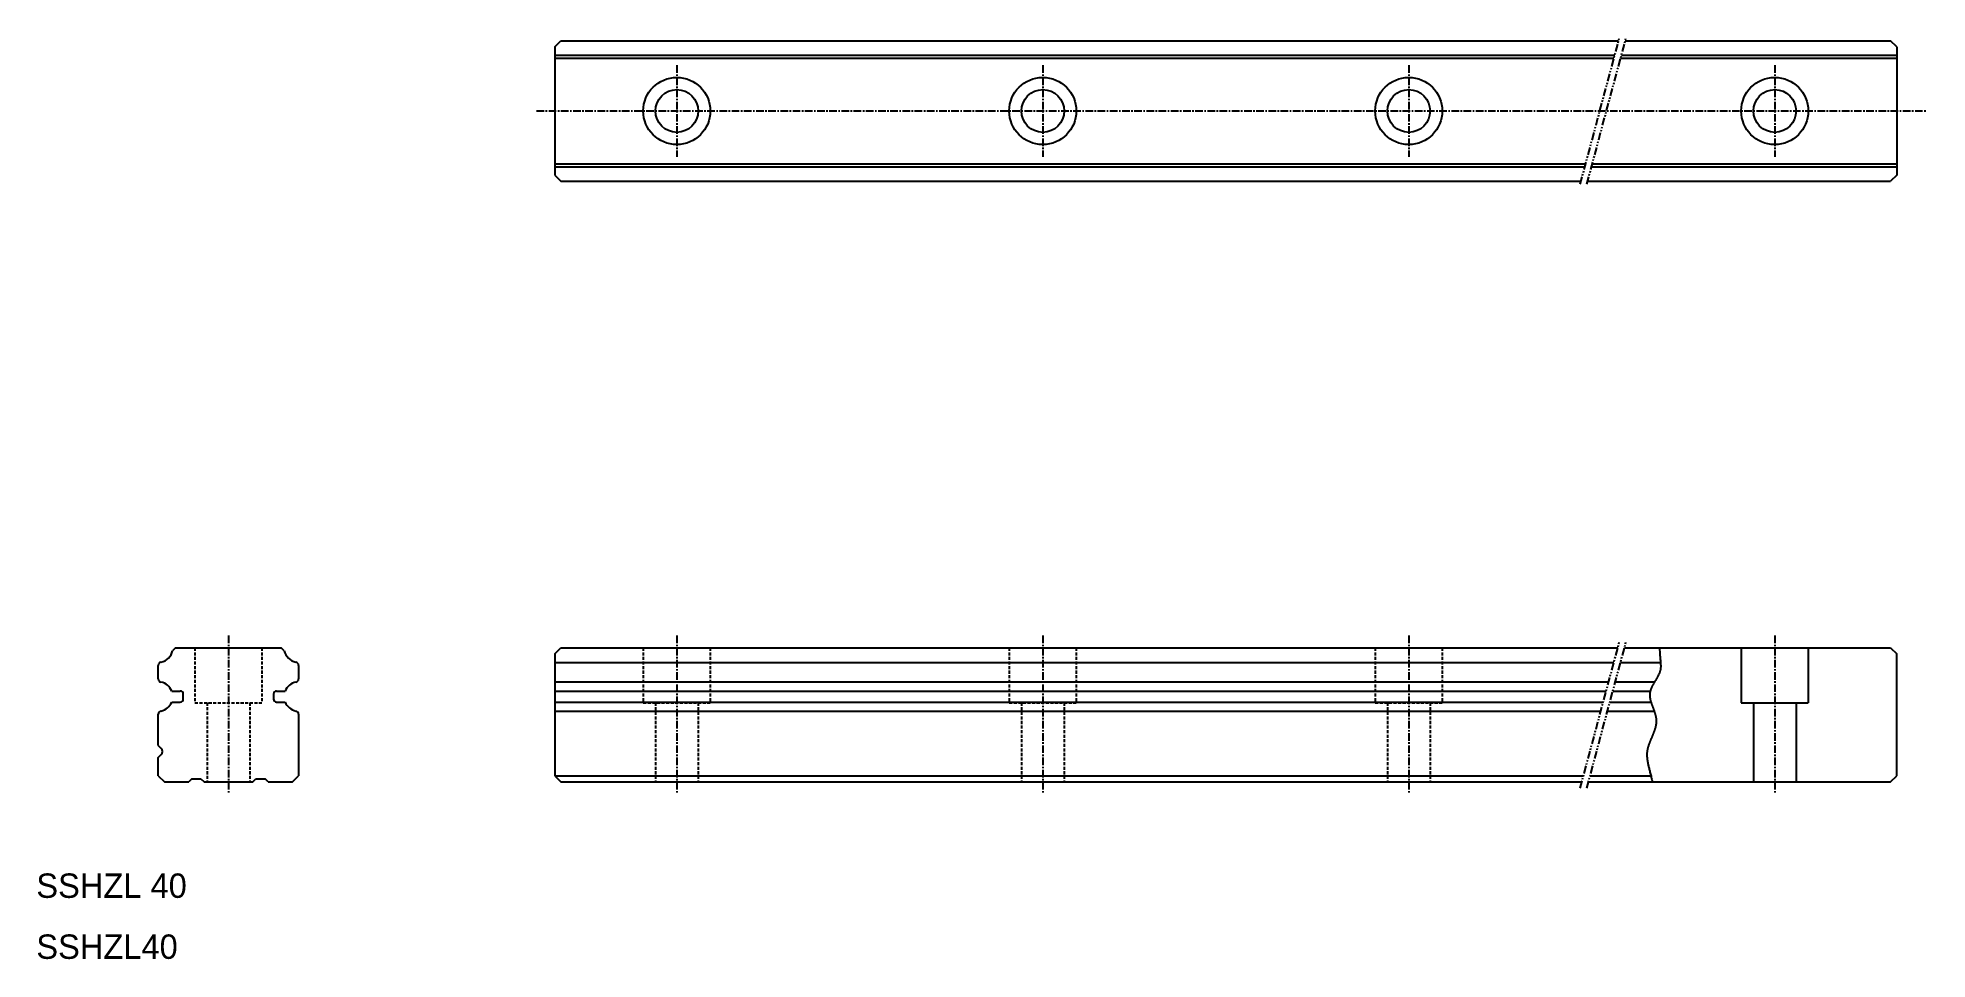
# Model space of a CAD drawing. Extents: x 10 to 320, y 10 to 161.
import ezdxf

# ---------------------------------------------------------------- set-up
doc = ezdxf.new("R2010")
doc.units = 0
for name, pattern in [('CENTER', [2, 1.25, -0.25, 0.25, -0.25]), ('DASHED', [0.75, 0.5, -0.25]), ('PHANTOM', [2.5, 1.25, -0.25, 0.25, -0.25, 0.25, -0.25])]:
    doc.linetypes.add(name, pattern=pattern)
doc.layers.get('0').update_dxf_attribs({"linetype": 'CONTINUOUS'})
doc.layers.add('CENTER', color=1, linetype='CENTER')

msp = doc.modelspace()

# ---------------------------------------------------------------- linework, layer by layer
at = {"color": 7, "linetype": 'CONTINUOUS'}
for p, q in [((95, 159.5), (96, 160.5)), ((95, 159.5), (95, 138.5)), ((95, 158.16), (268.78, 158.16)), ((96, 160.5), (269.41, 160.5)), ((269.87, 158.16), (315, 158.16)), ((270.5, 160.5), (314, 160.5)), ((315, 159.5), (314, 160.5)), ((315, 159.5), (315, 138.5)), ((95, 157.66), (268.65, 157.66)), ((269.74, 157.66), (315, 157.66)), ((95, 140.34), (264.01, 140.34)), ((95, 139.84), (263.88, 139.84)), ((264.96, 139.84), (315, 139.84)), ((265.1, 140.34), (315, 140.34)), ((95, 138.5), (96, 137.5)), ((96, 137.5), (263.25, 137.5)), ((264.33, 137.5), (314, 137.5)), ((315, 138.5), (314, 137.5)), ((32.84, 61), (32.34, 60.5)), ((32.84, 61), (50.16, 61)), ((50.66, 60.5), (50.16, 61)), ((95, 60), (96, 61)), ((95, 60), (95, 40)), ((96, 61), (269.28, 61)), ((270.36, 61), (314, 61)), ((289.5, 61), (289.5, 52)), ((300.5, 61), (300.5, 52)), ((314, 61), (315, 60)), ((315, 40), (315, 60)), ((30, 55.9), (30, 58.1)), ((53, 58.1), (53, 55.9)), ((95, 58.59), (268.63, 58.59)), ((269.72, 58.59), (276.28, 58.59)), ((32.21, 53.9), (33.6, 53.9)), ((34.1, 52.6), (34.1, 53.4)), ((48.9, 53.4), (48.9, 52.6)), ((49.4, 53.9), (50.79, 53.9)), ((95, 55.41), (267.78, 55.41)), ((95, 53.9), (267.38, 53.9)), ((268.46, 53.9), (274.6, 53.9)), ((268.87, 55.41), (275.31, 55.41)), ((30, 44.99), (30, 50.1)), ((32.21, 52.1), (33.6, 52.1)), ((49.4, 52.1), (50.79, 52.1)), ((53, 50.1), (53, 40)), ((95, 52.1), (266.89, 52.1)), ((95, 50.59), (266.49, 50.59)), ((267.57, 50.59), (275.25, 50.59)), ((267.98, 52.1), (274.71, 52.1)), ((289.5, 52), (300.5, 52)), ((291.5, 52), (291.5, 39)), ((298.5, 52), (298.5, 39)), ((30, 44.99), (30.49, 44.49)), ((30, 43.01), (30.49, 43.51)), ((30, 40), (30, 43.01)), ((30, 40), (31, 39)), ((31, 39), (35, 39)), ((35.5, 39.5), (35, 39)), ((35.5, 39.5), (37, 39.5)), ((37, 39.5), (37.5, 39)), ((37.5, 39), (45.5, 39)), ((45.5, 39), (46, 39.5)), ((46, 39.5), (47.5, 39.5)), ((48, 39), (47.5, 39.5)), ((48, 39), (52, 39)), ((52, 39), (53, 40)), ((95, 40), (96, 39)), ((95, 40), (263.65, 40)), ((96, 39), (263.38, 39)), ((264.47, 39), (314, 39)), ((264.74, 40), (274.7, 40)), ((314, 39), (315, 40))]:
    msp.add_line(p, q, dxfattribs=at)
at = {"color": 3, "linetype": 'PHANTOM'}
for p, q in [((263.11, 137), (269.55, 161)), ((264.2, 137), (270.63, 161)), ((263.11, 38), (269.55, 62)), ((264.2, 38), (270.63, 62))]:
    msp.add_line(p, q, dxfattribs=at)
at = {"color": 3, "linetype": 'DASHED'}
for p, q in [((36, 61), (36, 52)), ((47, 61), (47, 52)), ((109.5, 61), (109.5, 52)), ((120.5, 61), (120.5, 52)), ((169.5, 61), (169.5, 52)), ((180.5, 61), (180.5, 52)), ((229.5, 61), (229.5, 52)), ((240.5, 61), (240.5, 52)), ((36, 52), (47, 52)), ((38, 52), (38, 39)), ((45, 52), (45, 39)), ((109.5, 52), (120.5, 52)), ((111.5, 52), (111.5, 39)), ((118.5, 52), (118.5, 39)), ((169.5, 52), (180.5, 52)), ((171.5, 52), (171.5, 39)), ((178.5, 52), (178.5, 39)), ((229.5, 52), (240.5, 52)), ((231.5, 52), (231.5, 39)), ((238.5, 52), (238.5, 39))]:
    msp.add_line(p, q, dxfattribs=at)
at = {"color": 3}
msp.add_polyline3d([(276.11, 61, 0), (276.13, 60.65, 0), (276.15, 60.33, 0), (276.17, 60.04, 0), (276.19, 59.77, 0), (276.21, 59.52, 0), (276.23, 59.3, 0), (276.24, 59.09, 0), (276.26, 58.9, 0), (276.27, 58.73, 0), (276.28, 58.58, 0), (276.29, 58.44, 0), (276.3, 58.31, 0), (276.3, 58.2, 0), (276.31, 58.09, 0), (276.31, 58, 0), (276.31, 57.91, 0), (276.31, 57.83, 0), (276.3, 57.76, 0), (276.3, 57.68, 0), (276.29, 57.61, 0), (276.28, 57.55, 0), (276.27, 57.48, 0), (276.26, 57.41, 0), (276.24, 57.34, 0), (276.23, 57.27, 0), (276.21, 57.21, 0), (276.19, 57.14, 0), (276.16, 57.07, 0), (276.14, 57, 0), (276.12, 56.93, 0), (276.09, 56.87, 0), (276.06, 56.8, 0), (276.03, 56.73, 0), (276, 56.66, 0), (275.97, 56.6, 0), (275.94, 56.53, 0), (275.9, 56.46, 0), (275.87, 56.39, 0), (275.83, 56.33, 0), (275.8, 56.26, 0), (275.76, 56.19, 0), (275.72, 56.13, 0), (275.69, 56.06, 0), (275.65, 55.99, 0), (275.61, 55.92, 0), (275.57, 55.86, 0), (275.53, 55.79, 0), (275.49, 55.72, 0), (275.45, 55.66, 0), (275.41, 55.59, 0), (275.37, 55.52, 0), (275.33, 55.45, 0), (275.29, 55.39, 0), (275.25, 55.32, 0), (275.21, 55.25, 0), (275.17, 55.18, 0), (275.14, 55.12, 0), (275.1, 55.05, 0), (275.06, 54.98, 0), (275.02, 54.91, 0), (274.99, 54.85, 0), (274.95, 54.78, 0), (274.92, 54.71, 0), (274.88, 54.64, 0), (274.85, 54.58, 0), (274.82, 54.51, 0), (274.79, 54.44, 0), (274.76, 54.37, 0), (274.73, 54.3, 0), (274.7, 54.23, 0), (274.68, 54.17, 0), (274.66, 54.1, 0), (274.63, 54.03, 0), (274.61, 53.96, 0), (274.59, 53.89, 0), (274.58, 53.82, 0), (274.56, 53.75, 0), (274.55, 53.68, 0), (274.54, 53.61, 0), (274.53, 53.54, 0), (274.52, 53.47, 0), (274.51, 53.4, 0), (274.51, 53.33, 0), (274.51, 53.26, 0), (274.51, 53.19, 0), (274.51, 53.12, 0), (274.52, 53.05, 0), (274.52, 52.98, 0), (274.53, 52.91, 0), (274.54, 52.84, 0), (274.55, 52.77, 0), (274.56, 52.7, 0), (274.57, 52.63, 0), (274.59, 52.56, 0), (274.6, 52.48, 0), (274.62, 52.41, 0), (274.64, 52.34, 0), (274.66, 52.27, 0), (274.68, 52.2, 0), (274.7, 52.13, 0), (274.72, 52.05, 0), (274.74, 51.98, 0), (274.77, 51.91, 0), (274.79, 51.84, 0), (274.81, 51.77, 0), (274.84, 51.69, 0), (274.87, 51.62, 0), (274.89, 51.55, 0), (274.92, 51.48, 0), (274.94, 51.4, 0), (274.97, 51.33, 0), (275, 51.26, 0), (275.03, 51.19, 0), (275.05, 51.11, 0), (275.08, 51.04, 0), (275.11, 50.97, 0), (275.13, 50.9, 0), (275.16, 50.82, 0), (275.19, 50.75, 0), (275.21, 50.68, 0), (275.24, 50.61, 0), (275.26, 50.53, 0), (275.29, 50.46, 0), (275.31, 50.39, 0), (275.34, 50.32, 0), (275.36, 50.24, 0), (275.38, 50.17, 0), (275.4, 50.1, 0), (275.42, 50.03, 0), (275.44, 49.95, 0), (275.46, 49.88, 0), (275.48, 49.81, 0), (275.49, 49.74, 0), (275.51, 49.66, 0), (275.52, 49.59, 0), (275.53, 49.52, 0), (275.55, 49.45, 0), (275.55, 49.37, 0), (275.56, 49.3, 0), (275.57, 49.23, 0), (275.57, 49.16, 0), (275.57, 49.09, 0), (275.58, 49.02, 0), (275.57, 48.94, 0), (275.57, 48.87, 0), (275.57, 48.8, 0), (275.56, 48.73, 0), (275.56, 48.66, 0), (275.55, 48.59, 0), (275.54, 48.51, 0), (275.53, 48.44, 0), (275.52, 48.37, 0), (275.51, 48.3, 0), (275.49, 48.23, 0), (275.48, 48.16, 0), (275.46, 48.09, 0), (275.44, 48.02, 0), (275.43, 47.94, 0), (275.41, 47.87, 0), (275.39, 47.8, 0), (275.37, 47.73, 0), (275.34, 47.66, 0), (275.32, 47.59, 0), (275.3, 47.52, 0), (275.27, 47.45, 0), (275.25, 47.38, 0), (275.22, 47.31, 0), (275.2, 47.24, 0), (275.17, 47.17, 0), (275.14, 47.09, 0), (275.12, 47.02, 0), (275.09, 46.95, 0), (275.06, 46.88, 0), (275.03, 46.81, 0), (275, 46.74, 0), (274.97, 46.67, 0), (274.94, 46.6, 0), (274.92, 46.53, 0), (274.89, 46.46, 0), (274.86, 46.39, 0), (274.83, 46.32, 0), (274.8, 46.25, 0), (274.77, 46.18, 0), (274.74, 46.11, 0), (274.71, 46.04, 0), (274.68, 45.96, 0), (274.65, 45.89, 0), (274.62, 45.82, 0), (274.59, 45.75, 0), (274.56, 45.68, 0), (274.53, 45.61, 0), (274.51, 45.54, 0), (274.48, 45.47, 0), (274.45, 45.4, 0), (274.43, 45.33, 0), (274.4, 45.26, 0), (274.37, 45.19, 0), (274.35, 45.12, 0), (274.33, 45.04, 0), (274.3, 44.97, 0), (274.28, 44.9, 0), (274.26, 44.83, 0), (274.24, 44.76, 0), (274.22, 44.69, 0), (274.2, 44.62, 0), (274.18, 44.55, 0), (274.16, 44.47, 0), (274.15, 44.4, 0), (274.13, 44.33, 0), (274.12, 44.26, 0), (274.11, 44.19, 0), (274.1, 44.12, 0), (274.09, 44.04, 0), (274.08, 43.97, 0), (274.07, 43.9, 0), (274.06, 43.82, 0), (274.06, 43.75, 0), (274.05, 43.67, 0), (274.05, 43.59, 0), (274.05, 43.52, 0), (274.05, 43.44, 0), (274.05, 43.35, 0), (274.05, 43.27, 0), (274.06, 43.19, 0), (274.06, 43.1, 0), (274.07, 43.01, 0), (274.08, 42.92, 0), (274.09, 42.83, 0), (274.1, 42.73, 0), (274.11, 42.63, 0), (274.13, 42.53, 0), (274.14, 42.43, 0), (274.16, 42.32, 0), (274.18, 42.21, 0), (274.2, 42.1, 0), (274.22, 41.98, 0), (274.25, 41.86, 0), (274.27, 41.74, 0), (274.3, 41.61, 0), (274.33, 41.48, 0), (274.36, 41.35, 0), (274.39, 41.21, 0), (274.43, 41.07, 0), (274.46, 40.92, 0), (274.5, 40.77, 0), (274.54, 40.62, 0), (274.58, 40.46, 0), (274.62, 40.29, 0), (274.67, 40.12, 0), (274.72, 39.95, 0), (274.77, 39.77, 0), (274.82, 39.59, 0), (274.87, 39.4, 0), (274.93, 39.2, 0), (274.98, 39, 0)], dxfattribs=at)
at = {"color": 7, "linetype": 'CONTINUOUS'}
for centre, radius in [((115, 149), 5.5), ((115, 149), 3.5), ((175, 149), 5.5), ((175, 149), 3.5), ((235, 149), 5.5), ((235, 149), 3.5), ((295, 149), 5.5), ((295, 149), 3.5)]:
    msp.add_circle(centre, radius, dxfattribs=at)
for centre, radius, start, end in [((29.93, 61.06), 2.48, 281.8239, 346.8289), ((53.07, 61.06), 2.48, 193.1711, 258.1761), ((30.55, 58.1), 0.55, 101.8239, 179.9999), ((30.55, 55.9), 0.55, 180.0001, 258.1761), ((52.45, 58.1), 0.55, 0.0001, 78.1761), ((52.45, 55.9), 0.55, 281.8239, 360), ((29.93, 52.94), 2.48, 22.9178, 78.1761), ((33.6, 53.4), 0.5, 0, 90), ((49.4, 53.4), 0.5, 90, 180), ((53.07, 52.94), 2.48, 101.8239, 157.0822), ((30.55, 50.1), 0.55, 101.8239, 179.9999), ((29.93, 53.06), 2.48, 281.8239, 337.0822), ((33.6, 52.6), 0.5, 270, 0), ((49.4, 52.6), 0.5, 180, 270), ((53.07, 53.06), 2.48, 202.9178, 258.1761), ((52.45, 50.1), 0.55, 0.0001, 78.1761), ((30, 44), 0.7, 315, 45)]:
    msp.add_arc(centre, radius, start, end, dxfattribs=at)
at = {"layer": 'CENTER', "color": 1, "linetype": 'CENTER'}
for p, q in [((115, 156.5), (115, 141.5)), ((175, 156.5), (175, 141.5)), ((235, 156.5), (235, 141.5)), ((295, 156.5), (295, 141.5)), ((92, 149), (320, 149)), ((41.5, 63), (41.5, 37)), ((115, 63), (115, 37)), ((175, 63), (175, 37)), ((235, 63), (235, 37)), ((295, 63), (295, 37))]:
    msp.add_line(p, q, dxfattribs=at)

# ---------------------------------------------------------------- texts
at = {"color": 7, "linetype": 'CONTINUOUS'}
for s, p in [('SSHZL 40', (10, 20)), ('SSHZL40', (10, 10))]:
    msp.add_text(s, height=4, dxfattribs=at).set_placement(p)

doc.saveas('drawing.dxf')
